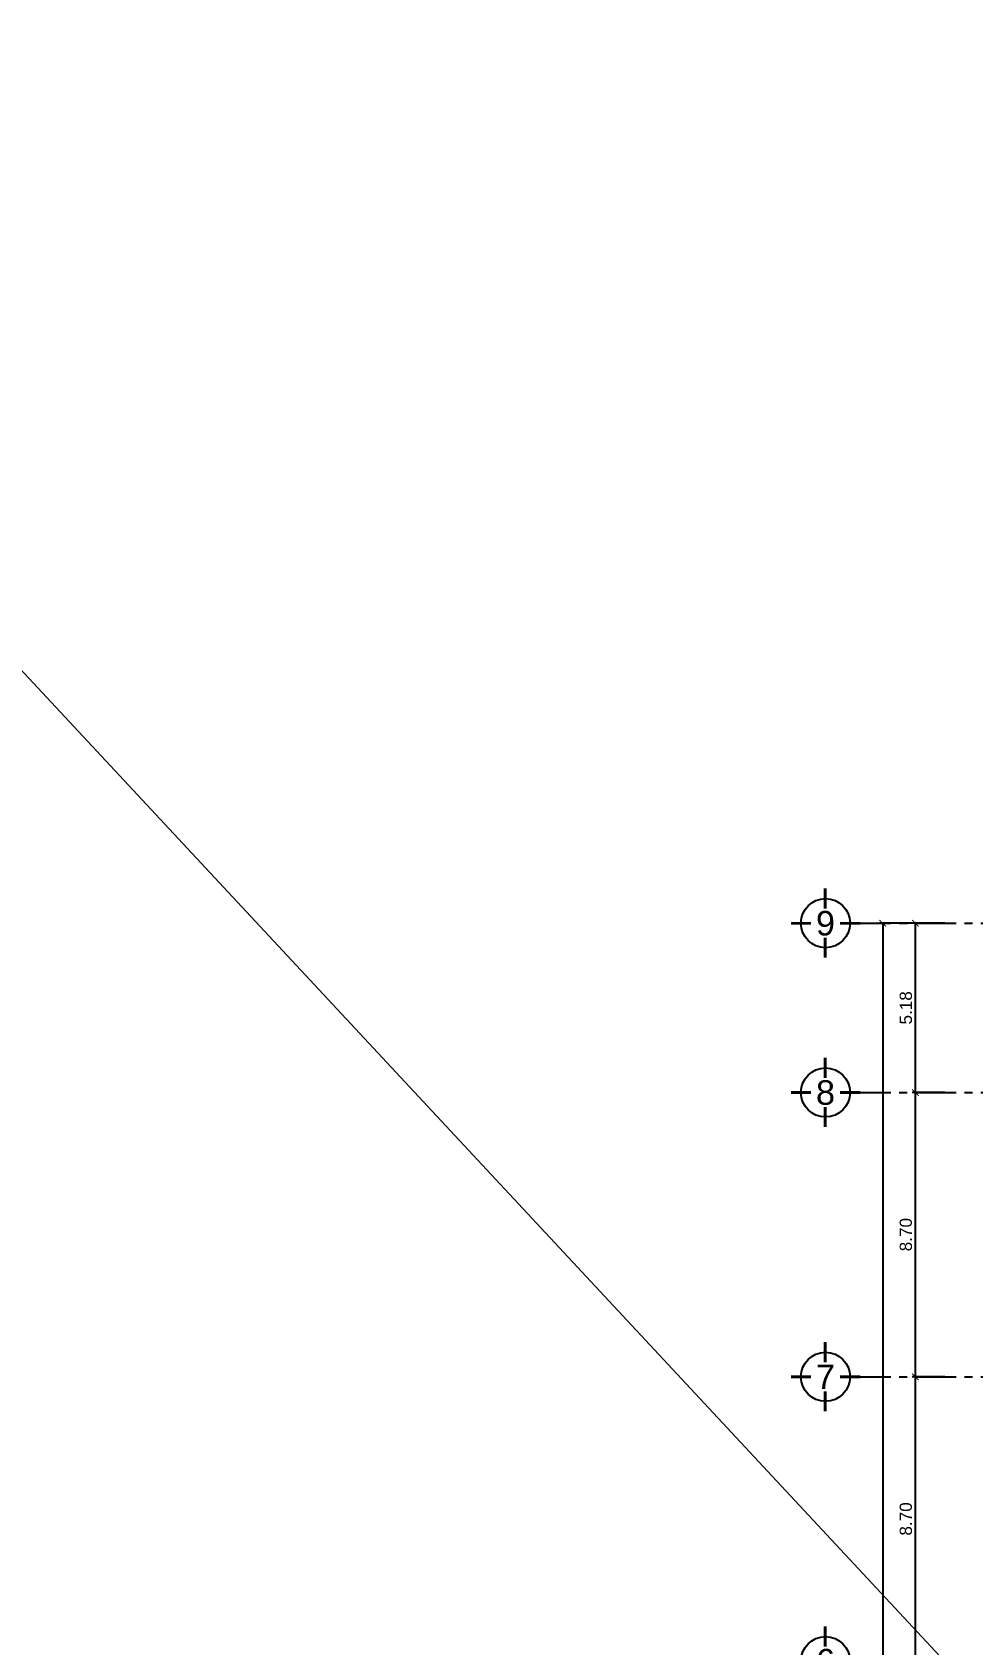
# Model space of a CAD drawing. Header units: metres. Extents: x -598 to 357, y -242 to 574.
# Drawn here: x -346.99 to -318.23, y 438.09 to 487.44 of the extents above; entities that cross this region are included whole.
import ezdxf
from ezdxf.enums import TextEntityAlignment as Align

# ---------------------------------------------------------------- set-up
doc = ezdxf.new("R2010")
doc.units = ezdxf.units.M
doc.header["$PDMODE"] = 3
doc.linetypes.add('Zxref_Eje_Pb$0$ZXREF-EJES NTECH$0$XREF-EJES$0$CENTERX2', pattern=[4, 2.5, -0.5, 0.5, -0.5])
doc.layers.add('Muro Mamspoteria', color=5, linetype='Continuous', lineweight=9)
for name, color, linetype in [('xref_Nivel PB$0$Z-XREF', 7, 'Continuous'), ('Zxref_Eje_Pb$0$EJE-cota', 1, 'Continuous'), ('Zxref_Eje_Pb$0$EJE-Linea', 8, 'Continuous')]:
    doc.layers.add(name, color=color, linetype=linetype)
doc.styles.add('Zxref_Eje_Pb$0$Standard', font='arial.ttf')
doc.styles.add('Zxref_Eje_Pb$0$TITULOS', font='X-HLVB1O', dxfattribs={"oblique": 5})
doc.dimstyles.new('Zxref_Eje_Pb$0$EJE', dxfattribs={"dimtxt": 0.375, "dimasz": 0.2, "dimexe": 0.1, "dimexo": 0.1, "dimgap": 0.1, "dimtad": 1, "dimzin": 0, "dimdsep": 46, "dimtxsty": 'Zxref_Eje_Pb$0$Standard', "dimblk": 'Zxref_Eje_Pb$0$_ArchTick', "dimcen": 0.1, "dimclrd": 256, "dimclre": 256, "dimclrt": 2, "dimaunit": 1, "dimadec": 3, "dimazin": 0, "dimtfac": 1, "dimtix": 1, "dimtmove": 2, "dimatfit": 3, "dimldrblk": 'Zxref_Eje_Pb$0$_ArchTick', "dimfxl": 0.2, "dimtfill": 1, "dimtolj": 1, "dimtzin": 0, "dimarcsym": 1})

# ---------------------------------------------------------------- blocks, each defined once
blk = doc.blocks.new('Zxref_Eje_Pb$0$EJE-1')
at = {"color": 5, "linetype": 'Continuous'}
for p, q in [((-0.01, 0.3), (-0.01, 0.707)), ((0, 0.3), (0, 0.707)), ((0.01, 0.3), (0.01, 0.707)), ((-0.7, 0.01), (-0.3, 0.01)), ((-0.7, 0), (-0.3, 0)), ((0.3, 0.01), (0.707, 0.01)), ((0.3, 0), (0.707, 0)), ((-0.7, -0.01), (-0.3, -0.01)), ((-0.01, -0.7), (-0.01, -0.3)), ((0, -0.7), (0, -0.3)), ((0.01, -0.7), (0.01, -0.3)), ((0.3, -0.01), (0.707, -0.01))]:
    blk.add_line(p, q, dxfattribs=at)
at = {"color": 8, "linetype": 'Continuous'}
blk.add_circle((0, 0), 0.5, dxfattribs=at)
at = {"color": 5, "style": 'Zxref_Eje_Pb$0$TITULOS', "oblique": 5}
blk.add_attdef('EJE', text='', height=0.5, dxfattribs=at).set_placement((0, 0), align=Align.MIDDLE)
blk = doc.blocks.new('Zxref_Eje_Pb$0$_ArchTick')
at = {"color": 0, "linetype": 'ByBlock', "const_width": 0.15}
blk.add_lwpolyline([(-0.5, -0.5), (0.5, 0.5)], dxfattribs=at)
blk = doc.blocks.new('*D177')
at = {"layer": 'Defpoints', "color": 0, "transparency": 16777216}
for p in [(39.531, 49.029), (40.531, 49.029), (40.531, 40.329)]:
    blk.add_point(p, dxfattribs=at)
at = {"layer": 'Zxref_Eje_Pb$0$EJE-cota', "lineweight": -2, "transparency": 16777216}
for p, q in [((40.431, 49.029), (39.431, 49.029)), ((39.531, 40.329), (39.531, 49.029)), ((40.431, 40.329), (39.431, 40.329))]:
    blk.add_line(p, q, dxfattribs=at)
at = {"layer": 'Zxref_Eje_Pb$0$EJE-cota', "lineweight": -2, "transparency": 16777216, "xscale": 0.2, "yscale": 0.2, "zscale": 0.2}
for p, rotation in [((39.531, 49.029), 90), ((39.531, 40.329), 270)]:
    blk.add_blockref('Zxref_Eje_Pb$0$_ArchTick', p, dxfattribs=dict(at, rotation=rotation))
at = {"layer": 'Zxref_Eje_Pb$0$EJE-cota', "color": 2, "transparency": 16777216, "insert": (39.24, 44.679), "char_height": 0.375, "attachment_point": 5, "rotation": 90, "style": 'Zxref_Eje_Pb$0$Standard', "bg_fill": 3, "box_fill_scale": 1.1, "bg_fill_color": 256, "bg_fill_true_color": 13158600, "bg_fill_transparency": 0}
blk.add_mtext('\\A1;8.70', dxfattribs=at)
blk = doc.blocks.new('*D178')
at = {"layer": 'Defpoints', "color": 0, "transparency": 16777216}
for p in [(39.531, 57.729), (40.531, 57.729), (40.531, 49.029)]:
    blk.add_point(p, dxfattribs=at)
at = {"layer": 'Zxref_Eje_Pb$0$EJE-cota', "lineweight": -2, "transparency": 16777216}
for p, q in [((40.431, 57.729), (39.431, 57.729)), ((39.531, 49.029), (39.531, 57.729)), ((40.431, 49.029), (39.431, 49.029))]:
    blk.add_line(p, q, dxfattribs=at)
at = {"layer": 'Zxref_Eje_Pb$0$EJE-cota', "lineweight": -2, "transparency": 16777216, "xscale": 0.2, "yscale": 0.2, "zscale": 0.2}
for p, rotation in [((39.531, 57.729), 90), ((39.531, 49.029), 270)]:
    blk.add_blockref('Zxref_Eje_Pb$0$_ArchTick', p, dxfattribs=dict(at, rotation=rotation))
at = {"layer": 'Zxref_Eje_Pb$0$EJE-cota', "color": 2, "transparency": 16777216, "insert": (39.24, 53.379), "char_height": 0.375, "attachment_point": 5, "rotation": 90, "style": 'Zxref_Eje_Pb$0$Standard', "bg_fill": 3, "box_fill_scale": 1.1, "bg_fill_color": 256, "bg_fill_true_color": 13158600, "bg_fill_transparency": 0}
blk.add_mtext('\\A1;8.70', dxfattribs=at)
blk = doc.blocks.new('*D179')
at = {"layer": 'Defpoints', "color": 0, "transparency": 16777216}
for p in [(39.531, 62.91), (40.531, 62.91), (40.531, 57.729)]:
    blk.add_point(p, dxfattribs=at)
at = {"layer": 'Zxref_Eje_Pb$0$EJE-cota', "lineweight": -2, "transparency": 16777216}
for p, q in [((40.431, 62.91), (39.431, 62.91)), ((39.531, 57.729), (39.531, 62.91)), ((40.431, 57.729), (39.431, 57.729))]:
    blk.add_line(p, q, dxfattribs=at)
at = {"layer": 'Zxref_Eje_Pb$0$EJE-cota', "lineweight": -2, "transparency": 16777216, "xscale": 0.2, "yscale": 0.2, "zscale": 0.2}
for p, rotation in [((39.531, 62.91), 90), ((39.531, 57.729), 270)]:
    blk.add_blockref('Zxref_Eje_Pb$0$_ArchTick', p, dxfattribs=dict(at, rotation=rotation))
at = {"layer": 'Zxref_Eje_Pb$0$EJE-cota', "color": 2, "transparency": 16777216, "insert": (39.24, 60.319), "char_height": 0.375, "attachment_point": 5, "rotation": 90, "style": 'Zxref_Eje_Pb$0$Standard', "bg_fill": 3, "box_fill_scale": 1.1, "bg_fill_color": 256, "bg_fill_true_color": 13158600, "bg_fill_transparency": 0}
blk.add_mtext('\\A1;5.18', dxfattribs=at)
blk = doc.blocks.new('*D180')
at = {"layer": 'Defpoints', "color": 0, "transparency": 16777216}
for p in [(40.531, 62.91), (38.531, 11.604), (40.531, 11.604)]:
    blk.add_point(p, dxfattribs=at)
at = {"layer": 'Zxref_Eje_Pb$0$EJE-cota', "lineweight": -2, "transparency": 16777216}
for p, q in [((40.431, 62.91), (38.431, 62.91)), ((38.531, 62.91), (38.531, 11.604)), ((40.431, 11.604), (38.431, 11.604))]:
    blk.add_line(p, q, dxfattribs=at)
at = {"layer": 'Zxref_Eje_Pb$0$EJE-cota', "lineweight": -2, "transparency": 16777216, "xscale": 0.2, "yscale": 0.2, "zscale": 0.2}
for p, rotation in [((38.531, 62.91), 90), ((38.531, 11.604), 270)]:
    blk.add_blockref('Zxref_Eje_Pb$0$_ArchTick', p, dxfattribs=dict(at, rotation=rotation))
at = {"layer": 'Zxref_Eje_Pb$0$EJE-cota', "color": 2, "transparency": 16777216, "insert": (38.239, 37.257), "char_height": 0.375, "attachment_point": 5, "rotation": 90, "style": 'Zxref_Eje_Pb$0$Standard', "bg_fill": 3, "box_fill_scale": 1.1, "bg_fill_color": 256, "bg_fill_true_color": 13158600, "bg_fill_transparency": 0}
blk.add_mtext('\\A1;51.31', dxfattribs=at)
blk = doc.blocks.new('Zxref_Eje_Pb')
at = {"layer": 'Zxref_Eje_Pb$0$EJE-Linea', "linetype": 'Zxref_Eje_Pb$0$ZXREF-EJES NTECH$0$XREF-EJES$0$CENTERX2', "ltscale": 0.5}
for points in [[(37.531, 62.91), (43.064, 62.91)], [(37.531, 57.729), (73.531, 57.729)], [(37.531, 49.029), (73.531, 49.029)]]:
    blk.add_lwpolyline(points, dxfattribs=at)
ref = blk.add_blockref('Zxref_Eje_Pb$0$EJE-1', (36.781, 62.91), dxfattribs=dict(xscale=1.5, yscale=1.5, zscale=1.5))
ref.add_attrib('EJE', '9', dxfattribs={"color": 5, "height": 0.75, "style": 'Zxref_Eje_Pb$0$Standard'}).set_placement((36.781, 62.91), align=Align.MIDDLE)
ref = blk.add_blockref('Zxref_Eje_Pb$0$EJE-1', (36.781, 57.729), dxfattribs=dict(xscale=1.5, yscale=1.5, zscale=1.5))
ref.add_attrib('EJE', '8', dxfattribs={"color": 5, "height": 0.75, "style": 'Zxref_Eje_Pb$0$Standard'}).set_placement((36.781, 57.729), align=Align.MIDDLE)
ref = blk.add_blockref('Zxref_Eje_Pb$0$EJE-1', (36.781, 49.029), dxfattribs=dict(xscale=1.5, yscale=1.5, zscale=1.5))
ref.add_attrib('EJE', '7', dxfattribs={"color": 5, "height": 0.75, "style": 'Zxref_Eje_Pb$0$Standard'}).set_placement((36.781, 49.029), align=Align.MIDDLE)
ref = blk.add_blockref('Zxref_Eje_Pb$0$EJE-1', (36.781, 40.329), dxfattribs=dict(xscale=1.5, yscale=1.5, zscale=1.5))
ref.add_attrib('EJE', '6', dxfattribs={"color": 5, "height": 0.75, "style": 'Zxref_Eje_Pb$0$Standard'}).set_placement((36.781, 40.329), align=Align.MIDDLE)
at = {"layer": 'Zxref_Eje_Pb$0$EJE-cota'}
dim = blk.add_linear_dim(base=(39.531, 49.029), p1=(40.531, 40.329), p2=(40.531, 49.029), angle=90, dimstyle='Zxref_Eje_Pb$0$EJE', dxfattribs=at)
dim.commit()
dim.dimension.update_dxf_attribs({"geometry": '*D177', "text_midpoint": (39.24, 44.679)})
dim = blk.add_linear_dim(base=(39.531, 57.729), p1=(40.531, 49.029), p2=(40.531, 57.729), angle=90, dimstyle='Zxref_Eje_Pb$0$EJE', dxfattribs=at)
dim.commit()
dim.dimension.update_dxf_attribs({"geometry": '*D178', "text_midpoint": (39.24, 53.379)})
dim = blk.add_linear_dim(base=(39.531, 62.91), p1=(40.531, 57.729), p2=(40.531, 62.91), angle=90, dimstyle='Zxref_Eje_Pb$0$EJE', dxfattribs=at)
dim.commit()
dim.dimension.update_dxf_attribs({"geometry": '*D179', "text_midpoint": (39.24, 60.319)})
dim = blk.add_linear_dim(base=(38.531, 11.604), p1=(40.531, 62.91), p2=(40.531, 11.604), angle=90, dimstyle='Zxref_Eje_Pb$0$EJE', dxfattribs=at)
dim.commit()
dim.dimension.update_dxf_attribs({"geometry": '*D180', "text_midpoint": (38.239, 37.257)})

msp = doc.modelspace()

# ---------------------------------------------------------------- block references
at = {"layer": 'xref_Nivel PB$0$Z-XREF'}
msp.add_blockref('Zxref_Eje_Pb', (-359.514, 397.264), dxfattribs=at)

# ---------------------------------------------------------------- next in the draw order: linework, layer by layer
at = {"layer": 'Muro Mamspoteria'}
msp.add_lwpolyline([(-363.61, 485.402), (-262.24, 376.522)], dxfattribs=at)
msp.add_circle((-306.539, 472.241), 101.758, dxfattribs=at)

doc.saveas('drawing.dxf')
